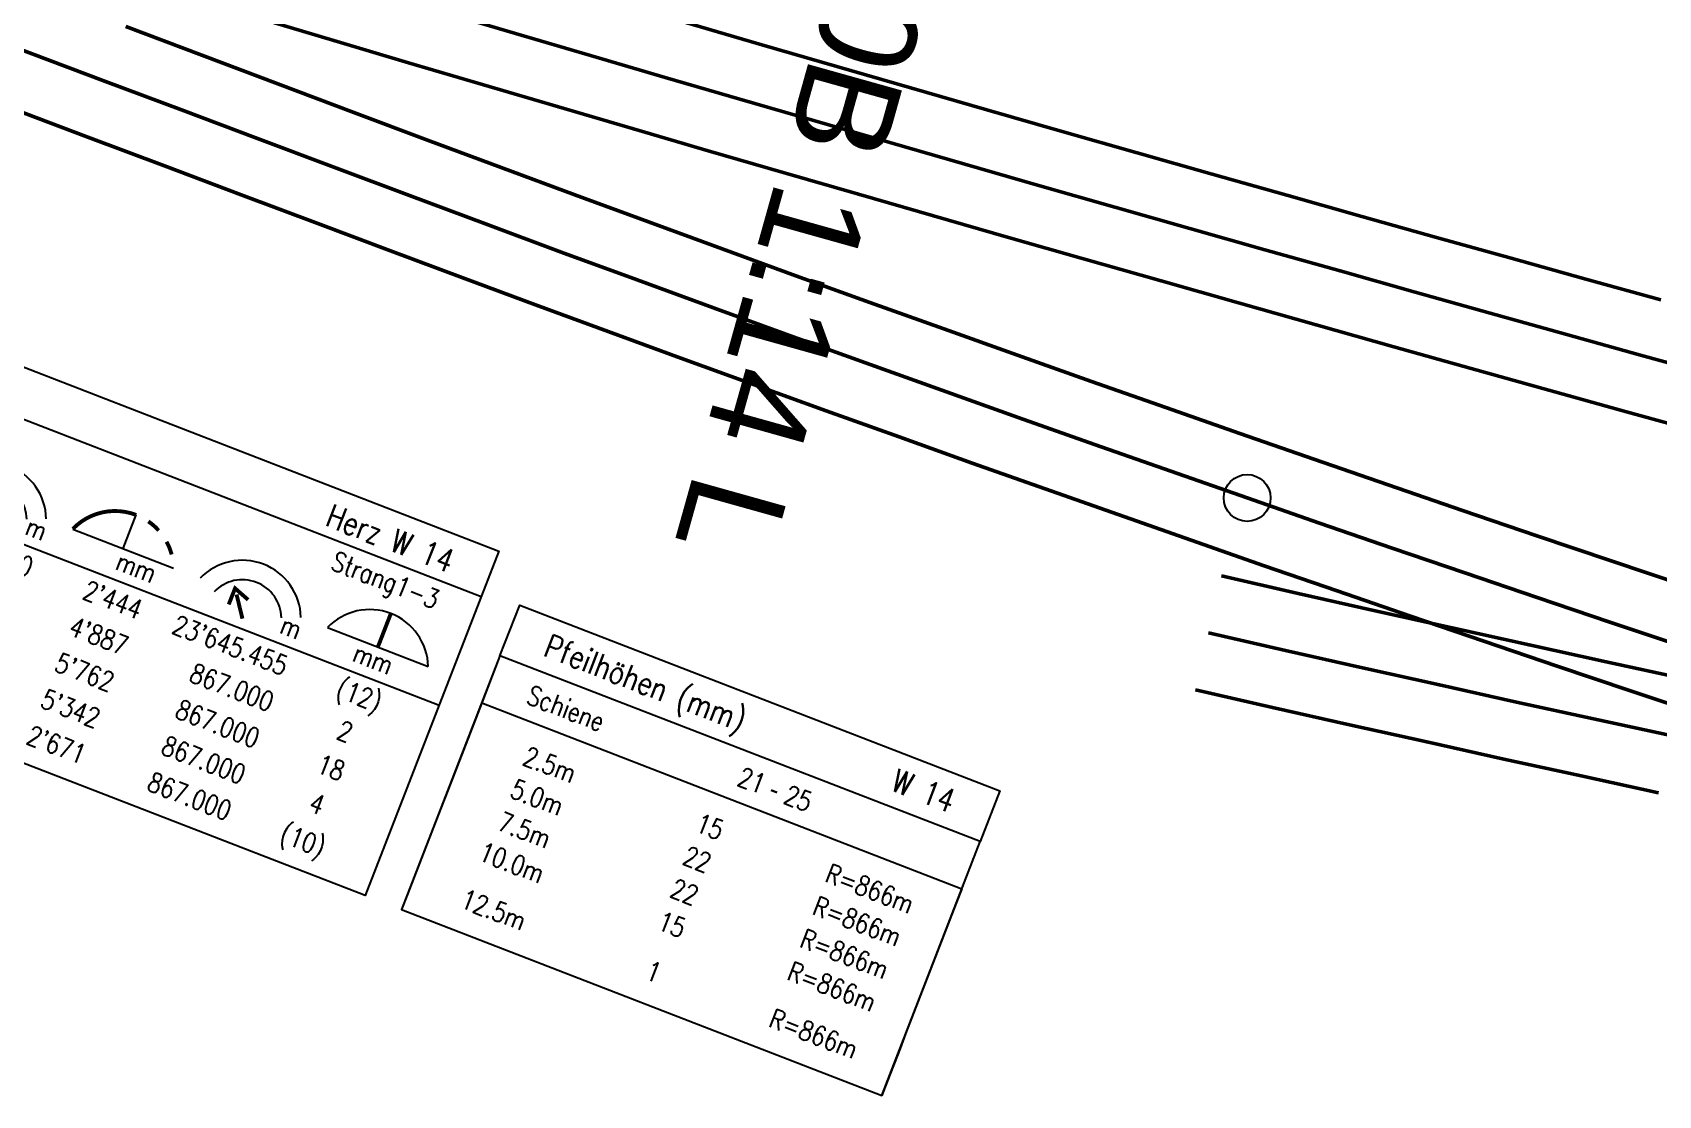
# Model space of a CAD drawing. Header units: millimetres. Extents: x 2688706 to 2690835, y 1254387 to 1255241.
# Drawn here: x 2689278.64 to 2689299.48, y 1254909.38 to 1254923.01 of the extents above; entities that cross this region are included whole.
import ezdxf
from ezdxf.enums import TextEntityAlignment as Align

# ---------------------------------------------------------------- set-up
doc = ezdxf.new("R2010")
doc.units = ezdxf.units.MM
doc.linetypes.add('STRICHPUNKT', pattern=[1, 0.5, -0.25, 0, -0.25])
for name, color, linetype in [('BS-TR-B-Gleisstrang-LinieGeometrie', 7, 'Continuous'), ('BS-TR-B-Weiche-Kurzbezeichnung', 7, 'Continuous'), ('BS-TR-B-Weiche-PunktGeometrie', 7, 'Continuous'), ('BS-TR-N-Gleisstrang-LinieGeometrie', 7, 'Continuous'), ('D-TB-0014-_____', 7, 'Continuous'), ('T-HZ-0014-_____', 7, 'Continuous')]:
    doc.layers.add(name, color=color, linetype=linetype)
doc.styles.add('R8', font='simplex.shx', dxfattribs={"width": 0.8})
doc.styles.get("Standard").update_dxf_attribs({"font": 'arial.ttf'})
doc.styles.add('Style-Arial', font='arial.ttf')

# ---------------------------------------------------------------- blocks, each defined once
blk = doc.blocks.new('WeiVlpHzPfHoe')
at = {"color": 0, "flags": 128}
blk.add_lwpolyline([(0, 4.75), (10.5, 4.75), (10.5, 0), (0, 0)], close=True, dxfattribs=at)
for points in [[(0, 4.125), (10.5, 4.125)], [(6, 3.037012574273818), (6, 3.5)], [(1.807090350616535, 3.037012574273817), (3.192909649383465, 3.037012574273818)], [(5.307090350616535, 3.037012574273817), (6.692909649383465, 3.037012574273818)], [(8.807090350616535, 3.037012574273817), (10.19290964938346, 3.037012574273818)], [(0, 2.625), (10.5, 2.625)]]:
    blk.add_lwpolyline(points, dxfattribs=at)
at = {"color": 6, "const_width": 0.05, "flags": 128}
for points in [[(2.5, 3.037012574273818), (2.5, 3.5)], [(9.5, 3.037012574273818), (9.5, 3.5)], [(4.020129247741982, 2.856765502952209), (4.022004965575411, 3.078661321541994), (4.230503801395625, 3.002704043506002)], [(4.068317765962656, 3.011900103614604), (4.25, 2.75)], [(7.520129247741982, 2.856765502952209), (7.522004965575411, 3.078661321541994), (7.730503801395626, 3.002704043506002)], [(7.568317765962657, 3.011900103614604), (7.75, 2.75)]]:
    blk.add_lwpolyline(points, dxfattribs=at)
for points in [[(6, 3.5, 0.3033466836073422), (5.307090350616535, 3.037012574273817)], [(6.34049287480466, 3.418254893141276, 0.05897308597087272), (6.175084022891929, 3.479277440298257)], [(6.60676274578121, 3.190838939219355, 0.05897308597087263), (6.487086036247637, 3.320304474200023)]]:
    blk.add_lwpolyline(points, format="xyb", dxfattribs=at)
at = {"color": 6, "flags": 128}
for points in [[(1.334838188259141, 2.298112538061559, -0.07095954338903301), (1.404518120160539, 1.715677878177598, -0.1353259088249071), (1.634500919049627, 0.4381247944243519)], [(0.8502239918037731, 2.18028771003253, -0.0692758960789221), (1.202879824827046, 1.672423928417298, -0.1647218035189029), (0.7623133654820696, 0.5518360280462504)], [(1.400326773192603, 0.2165394458188814, 0.08570773043809636), (1.421709867840611, 0.9792598706746427), (1.34799545871255, 1.038001135321863), (1.254665049319663, 0.9866948460528544, -0.1007783980448205), (0.797833684721013, 0.2950893311715674)]]:
    blk.add_lwpolyline(points, format="xyb", dxfattribs=at)
at = {"color": 0, "linetype": 'STRICHPUNKT', "ltscale": 0.3, "flags": 128}
for points in [[(0.5, 1.5), (2, 1.875)], [(0.5, 1.375), (2, 1.375)], [(0.5, 1.25), (2, 0.875)]]:
    blk.add_lwpolyline(points, dxfattribs=at)
at = {"color": 0, "flags": 128}
for points in [[(1.24780686834943, 1.578305293962687, -0.01163091488347914), (1.288308337173645, 1.482199167132274, -0.01163091488347914)], [(1.399352909082856, 1.608919446568276, -0.01286702574680979), (1.388702611358578, 1.5025680794706, -0.01286702574680979)], [(1.32429659157228, 1.384313508649521, -0.01163091488347909), (1.355693757806499, 1.28486012990489)], [(1.372595429920927, 1.39690540473967, -0.01286702574680956), (1.351074018015307, 1.292211226512088)], [(1.324195366249726, 1.188762784259803, -0.01286702574680952), (1.292030651678614, 1.086834018635379)], [(1.382431896634341, 1.184054234624475, -0.01163091488347934), (1.404453150322087, 1.082113953198129)]]:
    blk.add_lwpolyline(points, format="xyb", dxfattribs=at)
at = {"color": 0}
for centre, radius in [((2.5, 2.75), 0.75), ((4.25, 2.75), 0.75), ((7.75, 2.75), 0.75), ((9.5, 2.75), 0.75), ((4.25, 2.75), 0.5), ((7.75, 2.75), 0.5)]:
    blk.add_arc(centre, radius, 22.5, 157.5, dxfattribs=at)
at = {"color": 0, "style": 'R8', "width": 0.8}
for p in [(2.5, 2.75), (9.5, 2.75)]:
    blk.add_text('mm', height=0.25, dxfattribs=at).set_placement(p, align=Align.CENTER)
for s, p in [('m', (5, 2.75)), ('mm', (6.5, 2.75)), ('m', (8.5, 2.75))]:
    blk.add_text(s, height=0.25, dxfattribs=at).set_placement(p, align=Align.RIGHT)
for tag, p, height in [('WVP_HZPH_T1', (0.5, 4.25), 0.3), ('WVP_HZPH_S1', (2, 3.75), 0.25)]:
    blk.add_attdef(tag, p, '', height=height, dxfattribs=at)
for tag, height, p in [('WVP_HZPH_T2', 0.3, (10, 4.25)), ('WVP_HZPH_S2', 0.25, (10, 3.75)), ('WVP_HZPH_B1', 0.25, (5, 2.25)), ('WVP_HZPH_C1', 0.25, (6.5, 2.25)), ('WVP_HZPH_D1', 0.25, (8.5, 2.25)), ('WVP_HZPH_B2', 0.25, (5, 1.75)), ('WVP_HZPH_C2', 0.25, (6.5, 1.75)), ('WVP_HZPH_D2', 0.25, (8.5, 1.75)), ('WVP_HZPH_B3', 0.25, (5, 1.25)), ('WVP_HZPH_C3', 0.25, (6.5, 1.25)), ('WVP_HZPH_D3', 0.25, (8.5, 1.25)), ('WVP_HZPH_B4', 0.25, (5, 0.75)), ('WVP_HZPH_C4', 0.25, (6.5, 0.75)), ('WVP_HZPH_D4', 0.25, (8.5, 0.75)), ('WVP_HZPH_B5', 0.25, (5, 0.25)), ('WVP_HZPH_C5', 0.25, (6.5, 0.25)), ('WVP_HZPH_D5', 0.25, (8.5, 0.25))]:
    blk.add_attdef(tag, text='', height=height, dxfattribs=at).set_placement(p, align=Align.RIGHT)
for tag, p in [('WVP_HZPH_A1', (2.5, 2.25)), ('WVP_HZPH_E1', (9.5, 2.25)), ('WVP_HZPH_A2', (2.5, 1.75)), ('WVP_HZPH_E2', (9.5, 1.75)), ('WVP_HZPH_A3', (2.5, 1.25)), ('WVP_HZPH_E3', (9.5, 1.25)), ('WVP_HZPH_A4', (2.5, 0.75)), ('WVP_HZPH_E4', (9.5, 0.75)), ('WVP_HZPH_A5', (2.5, 0.25)), ('WVP_HZPH_E5', (9.5, 0.25))]:
    blk.add_attdef(tag, text='', height=0.25, dxfattribs=at).set_placement(p, align=Align.CENTER)
blk = doc.blocks.new('WeiVlpPfHoeTitel')
blk.add_lwpolyline([(-4.28612223837832e-17, -0.7), (0, 0), (6.6, 0), (6.6, -0.7)])
at = {"style": 'R8', "width": 0.8}
blk.add_attdef('ATTR1', (0.5, -0.5), '', height=0.3, dxfattribs=at)
blk.add_attdef('ATTR2', text='', height=0.3, dxfattribs=at).set_placement((6.1, -0.5000000000000011), align=Align.RIGHT)
blk = doc.blocks.new('WeiVlpPfHoeSub')
blk.add_lwpolyline([(6.6, 1.110223024625157e-16), (-3.979970649922726e-17, 1.110223024625157e-16), (-3.979970649922726e-17, -0.6499999999999999), (6.6, -0.6499999999999999)], close=True)
blk.add_text('-', height=0.25).set_placement((3.903069799587524, -0.45), align=Align.CENTER)
at = {"style": 'R8', "width": 0.8}
blk.add_attdef('ATTR1', text='', height=0.25, dxfattribs=at).set_placement((1.1, -0.45), align=Align.CENTER)
blk.add_attdef('ATTR2', text='', height=0.25, dxfattribs=at).set_placement((3.759308788601682, -0.45), align=Align.RIGHT)
blk.add_attdef('ATTR3', (4.054418269572249, -0.45), '', height=0.25, dxfattribs=at)
blk = doc.blocks.new('WeiVlpAbstLeer')
for points in [[(0, 0), (0, -0.2)], [(6.6, 1.110223024625157e-16), (6.6, -0.1999999999999999)]]:
    blk.add_lwpolyline(points)
blk.add_attdef('ATTR1', text='', height=0.1).set_placement((1.1, -0.15), align=Align.CENTER)
blk = doc.blocks.new('WeiVlpAbstZeile')
for points in [[(0, 0), (0, -0.45)], [(6.6, 1.110223024625157e-16), (6.6, -0.4499999999999999)]]:
    blk.add_lwpolyline(points)
at = {"style": 'R8', "width": 0.8}
for tag, p in [('ATTR1', (1.1, -0.35)), ('ATTR2', (3.3, -0.35)), ('ATTR3', (5.5, -0.35))]:
    blk.add_attdef(tag, text='', height=0.25, dxfattribs=at).set_placement(p, align=Align.CENTER)
blk = doc.blocks.new('Weiche-14')
at = {"layer": 'D-TB-0014-_____', "flags": 128}
blk.add_lwpolyline([(432.5, 4.499999999999993), (432.5, 0.9999999999999993), (439.1, 0.9999999999999993), (439.1, 4.499999999999993)], close=True, dxfattribs=at)
at = {"layer": 'D-TB-0014-_____'}
for name, p, values in [('WeiVlpPfHoeTitel', (432.5, 5.199999999999992), {'ATTR1': 'Pfeilhöhen (mm)', 'ATTR2': 'W 14'}), ('WeiVlpPfHoeSub', (432.5, 4.499999999999993), {'ATTR1': 'Schiene ', 'ATTR2': '21', 'ATTR3': '25'}), ('WeiVlpAbstZeile', (432.5, 3.649999999999995), {'ATTR1': '2.5m', 'ATTR2': '15', 'ATTR3': 'R=866m'}), ('WeiVlpAbstZeile', (432.5, 3.199999999999996), {'ATTR1': '5.0m', 'ATTR2': '22', 'ATTR3': 'R=866m'}), ('WeiVlpAbstZeile', (432.5, 2.749999999999996), {'ATTR1': '7.5m', 'ATTR2': '22', 'ATTR3': 'R=866m'}), ('WeiVlpAbstZeile', (432.5, 2.299999999999997), {'ATTR1': '10.0m', 'ATTR2': '15', 'ATTR3': 'R=866m'}), ('WeiVlpAbstZeile', (432.5, 1.649999999999999), {'ATTR1': '12.5m', 'ATTR2': '1', 'ATTR3': 'R=866m'})]:
    blk.add_blockref(name, p, dxfattribs=at).add_auto_attribs(values)
for p in [(432.5, 3.849999999999994), (432.5, 1.849999999999998), (432.5, 1.199999999999999)]:
    blk.add_blockref('WeiVlpAbstLeer', p, dxfattribs=at)
at = {"layer": 'T-HZ-0014-_____'}
blk.add_blockref('WeiVlpHzPfHoe', (421.5, 1), dxfattribs=at).add_auto_attribs({'WVP_HZPH_T1': 'Pfeilhöhen (mm)', 'WVP_HZPH_T2': 'Herz W 14', 'WVP_HZPH_S1': 'Strang1-2', 'WVP_HZPH_S2': 'Strang1-3', 'WVP_HZPH_A1': '(13)', 'WVP_HZPH_A2': '3', 'WVP_HZPH_A3': '19', 'WVP_HZPH_A4': '4', 'WVP_HZPH_A5': '(9)', 'WVP_HZPH_B1': '-867.000', 'WVP_HZPH_B2': '-867.000', 'WVP_HZPH_B3': '-867.000', 'WVP_HZPH_B4': '-867.000', 'WVP_HZPH_B5': '-867.000', 'WVP_HZPH_C1': "2'444", 'WVP_HZPH_C2': "4'887", 'WVP_HZPH_C3': "5'762", 'WVP_HZPH_C4': "5'342", 'WVP_HZPH_C5': "2'671", 'WVP_HZPH_D1': "23'645.455", 'WVP_HZPH_D2': '867.000', 'WVP_HZPH_D3': '867.000', 'WVP_HZPH_D4': '867.000', 'WVP_HZPH_D5': '867.000', 'WVP_HZPH_E1': '(12)', 'WVP_HZPH_E2': '2', 'WVP_HZPH_E3': '18', 'WVP_HZPH_E4': '4', 'WVP_HZPH_E5': '(10)'})

msp = doc.modelspace()

# ---------------------------------------------------------------- linework, layer by layer
at = {"layer": 'BS-TR-B-Gleisstrang-LinieGeometrie', "lineweight": 50}
for points in [[(2689274.70311217, 1254924.21400918, 454.70271), (2689275.67836215, 1254923.84716578, 454.714793426588), (2689276.65361213, 1254923.48032237, 454.726965861967), (2689277.62886211, 1254923.11347896, 454.739227306403), (2689278.60411209, 1254922.74663556, 454.7515777601629), (2689279.57936207, 1254922.37979215, 454.7640172235201), (2689280.55461205, 1254922.01294874, 454.776545696746), (2689281.52986203, 1254921.64610534, 454.789163180115), (2689282.50511201, 1254921.27926193, 454.801869673902), (2689282.5051, 1254921.27923, 454.80187), (2689283.47659605, 1254920.91494949, 454.814602870335), (2689284.44884592, 1254920.5526857, 454.827204100322), (2689285.42184544, 1254920.19244021, 454.839576236873), (2689286.3955904, 1254919.83421456, 454.851719281798), (2689287.37007661, 1254919.47801029, 454.863633236871), (2689288.34529989, 1254919.12382894, 454.875318103836), (2689289.32125602, 1254918.77167203, 454.8867738844), (2689290.29794081, 1254918.42154108, 454.89800058024), (2689291.27535006, 1254918.0734376, 454.908998192997), (2689292.25347954, 1254917.72736308, 454.919766724279), (2689293.23232506, 1254917.38331901, 454.93030617566), (2689294.2118824, 1254917.04130689, 454.940616548683)], [(2689283.87711532, 1254923.27599076, 454.634457702946), (2689284.83529142, 1254922.99319102, 454.641257467476), (2689285.79378086, 1254922.71145506, 454.647914639841), (2689286.75258244, 1254922.43078324, 454.654429220447), (2689287.71169499, 1254922.1511759, 454.660801209692), (2689287.71167, 1254922.15109, 454.6608), (2689288.67201147, 1254921.87228661, 454.667035287708), (2689289.63265866, 1254921.59453843, 454.673127711962), (2689290.59360695, 1254921.31783377, 454.679077273136), (2689291.55485176, 1254921.04216095, 454.684883971596), (2689292.51638854, 1254920.76750827, 454.690547807694), (2689293.4782128, 1254920.493864, 454.696068781779), (2689294.44032006, 1254920.22121644, 454.701446894189), (2689295.40270591, 1254919.94955383, 454.706682145252), (2689296.36536594, 1254919.67886443, 454.711774535291), (2689297.32829581, 1254919.40913649, 454.716724064615), (2689298.29149119, 1254919.14035822, 454.721530733529), (2689299.2549478, 1254918.87251786, 454.726194542326), (2689300.21866139, 1254918.6056036, 454.730715491293)], [(2689294.2118824, 1254917.04130689, 454.940616548683), (2689295.14071303, 1254916.71911016, 454.950174754102), (2689296.07017539, 1254916.39874036, 454.95952728473), (2689297.00026588, 1254916.08019874, 454.968674141795), (2689297.93098091, 1254915.76348653, 454.977615326498), (2689298.86231687, 1254915.44860495, 454.986350840013), (2689299.79427017, 1254915.13555522, 454.994880683487)], [(2689299.64162, 1254913.99526, 455.05793), (2689298.65283949, 1254914.20967646, 455.056580011345), (2689297.66449488, 1254914.4260933, 455.055418091436), (2689296.67659021, 1254914.64450964, 455.054292416503), (2689295.68912954, 1254914.86492457, 455.0531843909459), (2689294.7021169, 1254915.0873372, 455.052094014752), (2689293.71555635, 1254915.31174662, 455.051021287934)]]:
    msp.add_polyline3d(points, dxfattribs=at)
at = {"layer": 'BS-TR-B-Weiche-PunktGeometrie', "lineweight": 25}
msp.add_circle((2689294.21188, 1254917.0413, 454.940616548683), 0.3, dxfattribs=at)
at = {"layer": 'BS-TR-N-Gleisstrang-LinieGeometrie', "color": 1, "lineweight": 50, "true_color": 0xff0000}
for points in [[(2689278.39064338, 1254925.69909975, 454.537432955128), (2689279.34918307, 1254925.40929303, 454.544368926555), (2689280.30804491, 1254925.12055394, 454.551304897982), (2689281.26722769, 1254924.83288283, 454.5582402801249), (2689282.22673023, 1254924.54628006, 454.565151846282), (2689283.18655134, 1254924.26074599, 454.572027596093), (2689284.14668983, 1254923.97628096, 454.578867529588), (2689285.10714451, 1254923.69288534, 454.585671646786), (2689286.06791419, 1254923.41055947, 454.592439947722), (2689287.02899768, 1254923.1293037, 454.599172432415), (2689287.99039378, 1254922.84911839, 454.605869100895), (2689288.95210131, 1254922.57000387, 454.612529953186), (2689289.91411906, 1254922.2919605, 454.619154989312), (2689290.87644585, 1254922.01498863, 454.625723366843), (2689291.83908049, 1254921.73908858, 454.632156353686), (2689292.80202177, 1254921.46426072, 454.638446362615), (2689293.76526851, 1254921.19050537, 454.644593394014), (2689293.76526851, 1254921.19050537, 454.644593394014), (2689294.72251089, 1254920.91951724, 454.650558749802), (2689295.68000694, 1254920.6494268, 454.656382987865), (2689296.63775583, 1254920.38023429, 454.662066108552), (2689297.5957567, 1254920.11193994, 454.667608112206), (2689298.55400872, 1254919.84454399, 454.673008999164), (2689299.51251105, 1254919.57804668, 454.67826876975)], [(2689279.84023657, 1254923.08066844, 454.708345225396), (2689280.81501105, 1254922.71402836, 454.721018124123), (2689281.7897896, 1254922.34739908, 454.7338167301), (2689282.76457221, 1254921.9807806, 454.746741043884), (2689282.76455462, 1254921.98078721, 454.746741043883), (2689283.70681878, 1254921.62748809, 454.759348877408), (2689284.64979287, 1254921.27608821, 454.772074083243), (2689285.59347306, 1254920.926589, 454.784888267446), (2689286.53785553, 1254920.57899186, 454.79754453945), (2689287.48293644, 1254920.23329823, 454.809984837348), (2689288.42871195, 1254919.88950949, 454.822209162855), (2689289.37517823, 1254919.54762704, 454.834217517662), (2689290.32233142, 1254919.20765228, 454.846009903428), (2689291.27016769, 1254918.86958657, 454.857586321782), (2689292.21868319, 1254918.53343131, 454.868946774322), (2689293.16787406, 1254918.19918784, 454.880091262619), (2689294.11773646, 1254917.86685753, 454.891019788213), (2689295.06826653, 1254917.53644172, 454.901732352612), (2689296.01946041, 1254917.20794176, 454.912228957298), (2689296.97131423, 1254916.88135898, 454.922509603719), (2689297.92382414, 1254916.5566947, 454.932574293296), (2689298.87698626, 1254916.23395025, 454.9424230274211), (2689299.83079673, 1254915.91312693, 454.952055807452)], [(2689281.54526216, 1254923.18841208, 454.675006417993), (2689282.50458594, 1254922.90270555, 454.681928190678), (2689283.46422661, 1254922.6180652, 454.688849963362), (2689284.42418298, 1254922.3344914, 454.695771736047), (2689285.38445387, 1254922.05198449, 454.702566475441), (2689286.34503809, 1254921.77054482, 454.709060783797), (2689287.30593446, 1254921.49017274, 454.715253650869), (2689288.26714179, 1254921.21086858, 454.721145078342), (2689289.2286589, 1254920.93263271, 454.726735067818), (2689290.19048458, 1254920.65546546, 454.732068628202), (2689291.15261767, 1254920.37936717, 454.737251477656), (2689292.11505697, 1254920.10433819, 454.742292805974), (2689292.11505697, 1254920.10433819, 454.742292805974), (2689293.10846992, 1254919.82158826, 454.747346456763), (2689294.10216314, 1254919.53982488, 454.752249421948), (2689295.09613565, 1254919.25904833, 454.757001701839), (2689296.09038647, 1254918.97925889, 454.761603296742), (2689297.08491462, 1254918.70045682, 454.766054206948), (2689298.07971911, 1254918.42264241, 454.770354432743), (2689299.07479896, 1254918.14581593, 454.774503974401), (2689300.07015321, 1254917.86997765, 454.7785028321859)], [(2689278.370704, 1254922.03532363, 454.8077912686711), (2689279.35344159, 1254921.66568469, 454.820258818164), (2689280.33618332, 1254921.29605673, 454.832789628729), (2689281.31892917, 1254920.92643974, 454.845383700503), (2689282.30167914, 1254920.55683373, 454.857999944058), (2689282.30165745, 1254920.55684189, 454.857999944058), (2689283.2305421, 1254920.20855066, 454.869653031207), (2689284.16011531, 1254919.86210137, 454.880986114468), (2689285.09037343, 1254919.51749539, 454.892007493309), (2689286.02131282, 1254919.17473405, 454.90280416017), (2689286.952929799, 1254918.83381872, 454.913392022343), (2689287.88522072, 1254918.49475072, 454.923771081238), (2689288.81818192, 1254918.1575314, 454.933941338232), (2689289.75180973, 1254917.82216208, 454.9439027946769), (2689290.68610048, 1254917.48864408, 454.953655451897), (2689291.6210505, 1254917.15697869, 454.963199311188), (2689292.55665612, 1254916.82716724, 454.972534373818), (2689293.49291366, 1254916.49921102, 454.981660641028), (2689294.42981944, 1254916.17311131, 454.990578114031), (2689295.36736979, 1254915.84886939, 454.9992867940099), (2689296.30556101, 1254915.52648654, 455.007786682124), (2689297.24438942, 1254915.20596403, 455.016077779503), (2689298.18385134, 1254914.88730311, 455.024160087247), (2689299.12394306, 1254914.57050504, 455.032033606431), (2689300.0646609, 1254914.25557107, 455.0396983381)], [(2689299.79958528, 1254914.72729147, 455.017041084811), (2689298.81227541, 1254914.94134057, 455.01492373842), (2689297.82540046, 1254915.15738608, 455.012851155399), (2689296.83896449, 1254915.37542712, 455.0108233357309), (2689295.85297153, 1254915.5954628, 455.008840279403), (2689294.86742561, 1254915.81749221, 455.006901986406), (2689293.88233077, 1254916.04151445, 455.005008456729)], [(2689299.48365472, 1254913.26322853, 455.098818915189), (2689298.49340357, 1254913.47801235, 455.098410331223), (2689297.50358929, 1254913.69480052, 455.098046194441), (2689296.51421593, 1254913.91359214, 455.097726504846), (2689295.52528755, 1254914.13438634, 455.097451262429), (2689294.53680819, 1254914.35718219, 455.097220467195), (2689293.54878192, 1254914.58197879, 455.097034119139)]]:
    msp.add_polyline3d(points, dxfattribs=at)

# ---------------------------------------------------------------- block references
at = {"extrusion": (0.01856783197081398, 0.078322802670633, 0.9967551224838128), "rotation": 172.1538819283246}
msp.add_blockref('Weiche-14', (-2326851.235015703, -1835463.384711666, 148676.4978498291), dxfattribs=at)

# ---------------------------------------------------------------- texts
at = {"layer": 'BS-TR-B-Weiche-Kurzbezeichnung', "lineweight": 50, "style": 'Style-Arial'}
for s, rotation, p in [('BSD 14 EW VI 900 1:19 R', 253.533875822335, (2689280.54373597, 1254940.07348703, 454.261855773672)), ('BSD 17 EW VI 500B 1:14 L', 254.366541868853, (2689292.62317019, 1254937.03605395, 454.350437778041))]:
    msp.add_text(s, height=1.25, rotation=rotation, dxfattribs=at).set_placement(p)

doc.saveas('drawing.dxf')
